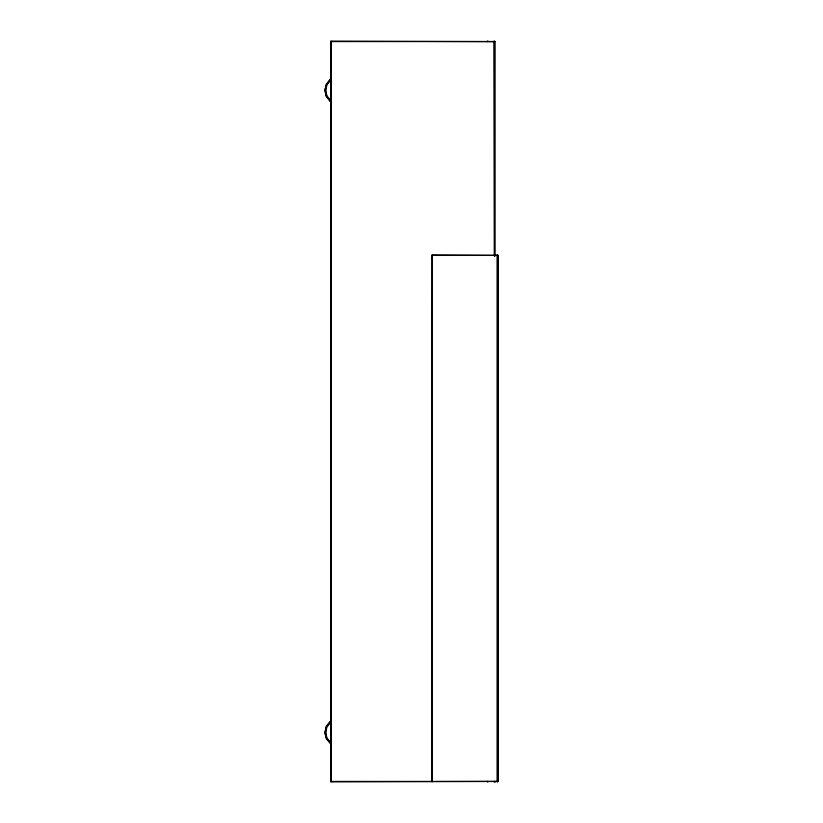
<?xml version="1.0" encoding="UTF-8"?>
<svg xmlns="http://www.w3.org/2000/svg" width="823" height="823" viewBox="0 0 823 823"><rect width="100%" height="100%" fill="white"/><g stroke="black" fill="none" stroke-linecap="round" stroke-linejoin="round"><path stroke-width="1.23" d="M324.89 90.355L326.371 84.1L330.609 79.337L330.825 79.954L326.885 84.934L325.723 90.365L326.885 95.787L330.825 100.766L330.609 101.383L326.361 96.62L324.89 90.355L326.556 84.193L330.609 79.337M330.856 101.064C323.799 96.168 323.799 84.563 330.856 79.656M324.89 732.429L326.361 726.164L330.609 721.401L330.825 722.018L326.885 726.997L325.723 732.429L326.885 737.861L330.825 742.84L330.609 743.457L326.371 738.694L324.89 732.429L326.556 738.601L330.609 743.457M325.095 732.429L326.556 726.256L330.609 721.401M330.856 743.128C323.799 738.231 323.799 726.627 330.856 721.73M330.311 101.424L330.825 100.766M330.311 743.488L330.825 742.84M330.064 101.229L326.33 96.044L325.095 90.355M432.147 254.976L432.147 781.85L431.725 781.428L432.147 254.976L498.11 255.397L498.11 781.428L330.99 781.85L330.99 41.15L494.952 41.572L494.952 256.076M486.979 41.572L487.998 41.15L487.154 41.572M494.356 255.397L495.374 255.397L494.53 254.976M331.196 774.474L330.99 774.896M497.689 781.428L497.092 781.85L497.092 254.976L497.689 255.397M330.568 41.572L494.952 41.572M331.196 48.32L331.196 132.4M431.725 255.397L498.11 255.397M432.147 257.712L432.147 258.556M331.196 690.384L330.99 774.474M432.147 778.27L432.147 779.114M330.568 781.428L498.11 781.428M494.53 41.572L493.934 41.15L494.356 256.076M486.979 781.428L487.998 781.85L487.154 781.428M330.311 79.296L330.825 79.954M330.311 721.37L330.825 722.018M497.689 254.976L497.689 781.85M494.53 41.15L494.53 256.076M330.99 41.15L330.99 781.85M494.356 781.428L493.934 781.85L495.374 781.85L494.356 781.428"/></g></svg>
